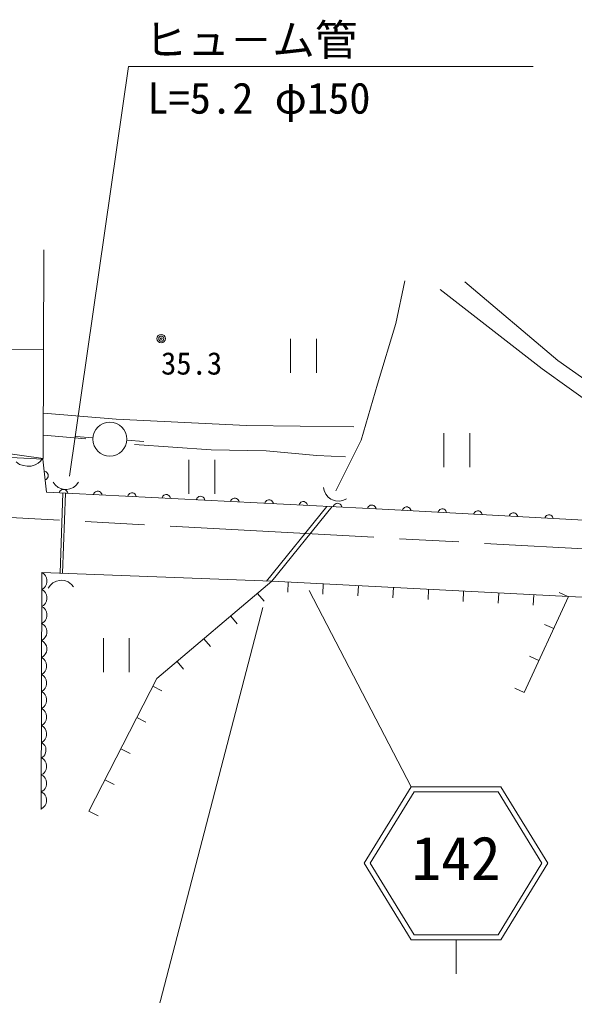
# Model space of a CAD drawing. Units: millimetres, scale not verified. Extents: x 40000 to 680000, y 20000 to 380000.
# Drawn here: x 315660 to 348273, y 260592 to 317964 of the extents above; entities that cross this region are included whole.
import ezdxf
from ezdxf.enums import TextEntityAlignment as Align

# ---------------------------------------------------------------- set-up
doc = ezdxf.new("R2010")
doc.units = ezdxf.units.MM
doc.header["$LTSCALE"] = 1000
doc.linetypes.add('CHAIN', pattern=[18.5, 12, -1.5, 3.5, -1.5])
for name, color, linetype, lineweight in [('M-BGD', 7, 'Continuous', 13), ('M-BMK', 2, 'CHAIN', 13), ('M-STR-HTXT', 7, 'Continuous', 13), ('M-STR-STRC', 7, 'Continuous', 13)]:
    doc.layers.add(name, color=color, linetype=linetype, lineweight=lineweight)
doc.styles.add('ＭＳ ゴシック', font='')
doc.styles.get('ＭＳ ゴシック').set_extended_font_data('MS Gothic')

msp = doc.modelspace()

# ---------------------------------------------------------------- linework, layer by layer
at = {"layer": 'M-BGD'}
for p, q in [((317088, 304415), (317057, 292151)), ((337769, 300097), (338302, 302603)), ((341832, 302545), (347297, 297921)), ((340387, 302099), (346377, 297422)), ((336702, 296523), (337769, 300097)), ((331586, 299189), (331586, 297189)), ((333106, 297189), (333106, 299189)), ((300146, 298716), (317073, 298568)), ((347297, 297921), (352105, 294505)), ((346377, 297422), (353734, 292167)), ((335742, 293243), (336702, 296523)), ((317064, 294816), (321346, 294470)), ((321346, 294470), (328997, 294097)), ((305333, 293794), (317057, 292151)), ((317057, 292151), (305333, 293794)), ((328997, 294097), (335297, 294010)), ((317060, 293521), (319563, 293320)), ((319970, 293376), (318974, 293455)), ((321965, 293228), (322962, 293160)), ((334248, 290256), (335742, 293243)), ((340594, 293645), (340594, 291645)), ((342114, 291645), (342114, 293645)), ((317033, 292127), (306082, 292682)), ((322410, 292975), (326926, 292658)), ((326926, 292658), (330148, 292601)), ((330148, 292601), (333139, 292342)), ((316878, 291984), (317017, 292156)), ((317057, 292151), (317033, 292127)), ((317033, 292127), (317236, 290184)), ((325609, 292086), (325609, 290086)), ((327129, 290086), (327129, 292086)), ((333139, 292342), (334808, 292256)), ((315454, 291953), (315664, 291809)), ((315664, 291809), (315885, 291740)), ((315885, 291740), (316110, 291708)), ((316110, 291708), (316342, 291714)), ((316342, 291714), (316583, 291795)), ((316583, 291795), (316749, 291887)), ((316749, 291887), (316878, 291984)), ((317170, 291390), (317108, 291404)), ((317161, 290907), (317218, 290933)), ((317223, 291366), (317170, 291390)), ((317218, 290933), (317265, 290968)), ((317278, 291321), (317223, 291366)), ((317265, 290968), (317309, 291023)), ((317313, 291275), (317278, 291321)), ((317309, 291023), (317334, 291076)), ((317339, 291217), (317313, 291275)), ((317334, 291076), (317348, 291137)), ((317348, 291137), (317339, 291217)), ((317750, 290612), (317630, 290762)), ((317930, 290462), (317750, 290612)), ((318140, 290372), (317930, 290462)), ((318153, 290328), (318101, 290300)), ((318320, 290342), (318140, 290372)), ((318214, 290345), (318153, 290328)), ((318294, 290341), (318214, 290345)), ((318353, 290318), (318294, 290341)), ((318440, 290342), (318320, 290342)), ((318401, 290285), (318353, 290318)), ((318620, 290372), (318440, 290342)), ((318830, 290462), (318620, 290372)), ((318980, 290582), (318830, 290462)), ((319130, 290762), (318980, 290582)), ((333565, 290270), (333524, 290458)), ((317236, 290184), (337370, 289161)), ((318016, 290205), (317993, 290146)), ((318049, 290253), (318016, 290205)), ((318203, 290132), (318043, 285417)), ((318101, 290300), (318049, 290253)), ((318352, 290127), (318193, 285412)), ((318448, 290233), (318401, 290285)), ((318476, 290181), (318448, 290233)), ((318493, 290120), (318476, 290181)), ((320030, 290102), (320007, 290043)), ((320062, 290151), (320030, 290102)), ((320115, 290198), (320062, 290151)), ((320166, 290225), (320115, 290198)), ((320227, 290242), (320166, 290225)), ((320307, 290238), (320227, 290242)), ((320366, 290215), (320307, 290238)), ((320414, 290183), (320366, 290215)), ((320462, 290130), (320414, 290183)), ((320489, 290079), (320462, 290130)), ((320506, 290018), (320489, 290079)), ((322043, 290000), (322020, 289941)), ((322076, 290048), (322043, 290000)), ((322128, 290096), (322076, 290048)), ((322180, 290123), (322128, 290096)), ((322241, 290140), (322180, 290123)), ((322320, 290136), (322241, 290140)), ((322379, 290113), (322320, 290136)), ((322428, 290080), (322379, 290113)), ((322475, 290028), (322428, 290080)), ((322503, 289977), (322475, 290028)), ((322520, 289916), (322503, 289977)), ((324057, 289897), (324034, 289839)), ((324089, 289946), (324057, 289897)), ((324142, 289993), (324089, 289946)), ((324193, 290021), (324142, 289993)), ((324254, 290038), (324193, 290021)), ((324334, 290034), (324254, 290038)), ((324393, 290011), (324334, 290034)), ((324441, 289978), (324393, 290011)), ((324489, 289926), (324441, 289978)), ((324516, 289874), (324489, 289926)), ((324533, 289813), (324516, 289874)), ((326070, 289795), (326047, 289736)), ((326103, 289844), (326070, 289795)), ((326155, 289891), (326103, 289844)), ((326206, 289918), (326155, 289891)), ((326267, 289935), (326206, 289918)), ((326347, 289931), (326267, 289935)), ((326406, 289908), (326347, 289931)), ((326455, 289876), (326406, 289908)), ((326502, 289823), (326455, 289876)), ((326529, 289772), (326502, 289823)), ((326546, 289711), (326529, 289772)), ((328116, 289741), (328083, 289693)), ((328168, 289789), (328116, 289741)), ((328220, 289816), (328168, 289789)), ((328281, 289833), (328220, 289816)), ((328361, 289829), (328281, 289833)), ((328420, 289806), (328361, 289829)), ((328468, 289773), (328420, 289806)), ((328515, 289721), (328468, 289773)), ((330294, 289731), (330233, 289714)), ((330374, 289726), (330294, 289731)), ((333658, 290055), (333565, 290270)), ((333806, 289881), (333658, 290055)), ((333954, 289773), (333806, 289881)), ((334061, 289720), (333954, 289773)), ((334866, 289787), (334651, 289693)), ((328083, 289693), (328060, 289634)), ((328543, 289669), (328515, 289721)), ((328560, 289608), (328543, 289669)), ((330097, 289590), (330074, 289531)), ((330129, 289639), (330097, 289590)), ((330182, 289686), (330129, 289639)), ((333727, 289346), (330172, 284952)), ((330233, 289714), (330182, 289686)), ((330433, 289703), (330374, 289726)), ((330481, 289671), (330433, 289703)), ((330529, 289618), (330481, 289671)), ((334035, 289330), (330484, 284940)), ((330556, 289567), (330529, 289618)), ((330573, 289506), (330556, 289567)), ((332110, 289488), (332087, 289429)), ((332143, 289536), (332110, 289488)), ((332195, 289584), (332143, 289536)), ((332247, 289611), (332195, 289584)), ((332308, 289628), (332247, 289611)), ((332388, 289624), (332308, 289628)), ((332446, 289601), (332388, 289624)), ((332495, 289569), (332446, 289601)), ((332542, 289516), (332495, 289569)), ((332570, 289465), (332542, 289516)), ((332587, 289404), (332570, 289465)), ((334235, 289666), (334061, 289720)), ((334124, 289386), (334101, 289327)), ((334156, 289434), (334124, 289386)), ((334209, 289481), (334156, 289434)), ((334260, 289509), (334209, 289481)), ((334463, 289653), (334235, 289666)), ((334321, 289526), (334260, 289509)), ((334401, 289522), (334321, 289526)), ((334460, 289499), (334401, 289522)), ((334508, 289466), (334460, 289499)), ((334651, 289693), (334463, 289653)), ((334556, 289414), (334508, 289466)), ((334583, 289362), (334556, 289414)), ((334600, 289301), (334583, 289362)), ((336137, 289283), (336114, 289224)), ((336170, 289332), (336137, 289283)), ((336222, 289379), (336170, 289332)), ((336274, 289407), (336222, 289379)), ((336334, 289423), (336274, 289407)), ((336414, 289419), (336334, 289423)), ((336473, 289396), (336414, 289419)), ((336522, 289364), (336473, 289396)), ((336569, 289311), (336522, 289364)), ((336596, 289260), (336569, 289311)), ((336613, 289199), (336596, 289260)), ((337370, 289161), (352002, 288350)), ((338189, 289175), (338166, 289116)), ((338222, 289224), (338189, 289175)), ((338275, 289271), (338222, 289224)), ((338326, 289298), (338275, 289271)), ((338387, 289315), (338326, 289298)), ((338467, 289310), (338387, 289315)), ((338526, 289287), (338467, 289310)), ((338574, 289254), (338526, 289287)), ((338621, 289201), (338574, 289254)), ((338648, 289150), (338621, 289201)), ((340365, 289155), (340312, 289108)), ((340416, 289182), (340365, 289155)), ((340477, 289199), (340416, 289182)), ((340557, 289194), (340477, 289199)), ((340616, 289171), (340557, 289194)), ((340664, 289138), (340616, 289171)), ((338665, 289089), (338648, 289150)), ((340279, 289059), (340256, 289001)), ((340312, 289108), (340279, 289059)), ((340712, 289086), (340664, 289138)), ((340739, 289034), (340712, 289086)), ((340755, 288973), (340739, 289034)), ((342370, 288944), (342346, 288885)), ((342402, 288992), (342370, 288944)), ((342455, 289039), (342402, 288992)), ((342507, 289066), (342455, 289039)), ((342568, 289083), (342507, 289066)), ((342647, 289079), (342568, 289083)), ((342706, 289055), (342647, 289079)), ((342755, 289023), (342706, 289055)), ((342802, 288970), (342755, 289023)), ((342829, 288918), (342802, 288970)), ((342846, 288857), (342829, 288918)), ((344460, 288828), (344437, 288769)), ((344493, 288876), (344460, 288828)), ((344545, 288923), (344493, 288876)), ((344597, 288951), (344545, 288923)), ((344658, 288967), (344597, 288951)), ((344738, 288963), (344658, 288967)), ((344796, 288939), (344738, 288963)), ((344845, 288907), (344796, 288939)), ((344892, 288854), (344845, 288907)), ((344919, 288803), (344892, 288854)), ((344936, 288742), (344919, 288803)), ((346550, 288712), (346527, 288653)), ((346583, 288760), (346550, 288712)), ((346635, 288808), (346583, 288760)), ((346687, 288835), (346635, 288808)), ((346748, 288851), (346687, 288835)), ((346828, 288847), (346748, 288851)), ((346887, 288824), (346828, 288847)), ((346935, 288791), (346887, 288824)), ((346982, 288738), (346935, 288791)), ((347009, 288687), (346982, 288738)), ((347026, 288626), (347009, 288687)), ((316964, 285459), (316936, 271529)), ((317064, 285399), (316964, 285459)), ((316964, 285459), (330484, 284940)), ((317123, 285339), (317064, 285399)), ((317183, 285259), (317123, 285339)), ((317243, 285138), (317183, 285259)), ((317263, 285018), (317243, 285138)), ((317062, 284519), (317122, 284579)), ((317122, 284579), (317182, 284659)), ((317182, 284659), (317242, 284778)), ((317242, 284778), (317263, 284898)), ((317263, 284898), (317263, 285018)), ((317338, 284533), (317478, 284721)), ((317478, 284721), (317621, 284849)), ((317621, 284849), (317826, 284951)), ((317826, 284951), (318004, 284991)), ((318004, 284991), (318123, 284998)), ((318123, 284998), (318305, 284978)), ((318305, 284978), (318519, 284899)), ((318519, 284899), (318707, 284760)), ((318707, 284760), (318836, 284617)), ((330484, 284940), (323729, 279232)), ((347929, 284039), (330484, 284940)), ((331449, 284890), (331418, 284291)), ((333511, 284784), (333480, 284185)), ((335573, 284677), (335542, 284078)), ((337634, 284571), (337603, 283972)), ((316962, 284459), (317062, 284519)), ((317062, 284399), (316962, 284459)), ((317122, 284339), (317062, 284399)), ((317181, 284259), (317122, 284339)), ((317241, 284139), (317181, 284259)), ((317261, 284019), (317241, 284139)), ((317261, 283899), (317261, 284019)), ((329645, 284231), (330032, 283773)), ((339696, 284464), (339665, 283865)), ((341758, 284358), (341727, 283759)), ((343820, 284251), (343789, 283652)), ((345307, 278412), (347929, 284039)), ((345881, 284145), (345850, 283546)), ((347923, 284026), (347379, 284280)), ((347929, 284039), (352452, 283848)), ((316960, 283459), (317060, 283519)), ((317060, 283399), (316960, 283459)), ((317060, 283519), (317120, 283579)), ((317120, 283579), (317180, 283659)), ((317180, 283659), (317240, 283779)), ((317240, 283779), (317261, 283899)), ((317120, 283339), (317060, 283399)), ((317179, 283259), (317120, 283339)), ((317239, 283139), (317179, 283259)), ((317238, 282779), (317259, 282899)), ((317259, 283019), (317239, 283139)), ((317259, 282899), (317259, 283019)), ((328068, 282899), (328456, 282440)), ((316958, 282459), (317058, 282519)), ((317058, 282399), (316958, 282459)), ((317058, 282519), (317118, 282579)), ((317118, 282339), (317058, 282399)), ((317118, 282579), (317178, 282659)), ((317177, 282259), (317118, 282339)), ((317178, 282659), (317238, 282779)), ((347051, 282155), (346507, 282408)), ((317176, 281659), (317237, 281779)), ((317237, 282139), (317177, 282259)), ((317257, 282019), (317237, 282139)), ((317237, 281779), (317257, 281899)), ((317257, 281899), (317257, 282019)), ((316956, 281459), (317056, 281519)), ((317056, 281399), (316956, 281459)), ((317056, 281519), (317116, 281579)), ((317116, 281339), (317056, 281399)), ((317116, 281579), (317176, 281659)), ((317175, 281259), (317116, 281339)), ((317235, 281139), (317175, 281259)), ((317255, 281019), (317235, 281139)), ((320586, 281605), (320586, 279606)), ((322105, 279606), (322105, 281605)), ((326492, 281566), (326879, 281108)), ((317054, 280519), (317114, 280579)), ((317114, 280579), (317174, 280659)), ((317174, 280659), (317235, 280779)), ((317235, 280779), (317255, 280899)), ((317255, 280899), (317255, 281019)), ((316954, 280459), (317054, 280519)), ((317054, 280399), (316954, 280459)), ((317114, 280339), (317054, 280399)), ((317174, 280259), (317114, 280339)), ((317233, 280139), (317174, 280259)), ((317253, 280019), (317233, 280139)), ((317253, 279899), (317253, 280019)), ((324915, 280233), (325302, 279775)), ((346179, 280284), (345635, 280537)), ((316952, 279460), (317052, 279519)), ((317052, 279399), (316952, 279460)), ((317052, 279519), (317112, 279579)), ((317112, 279579), (317172, 279659)), ((317172, 279659), (317233, 279779)), ((317233, 279779), (317253, 279899)), ((317112, 279339), (317052, 279399)), ((317172, 279259), (317112, 279339)), ((317231, 279139), (317172, 279259)), ((317251, 279019), (317231, 279139)), ((317231, 278779), (317251, 278899)), ((317251, 278899), (317251, 279019)), ((323729, 279232), (319742, 271420)), ((316950, 278460), (317050, 278519)), ((317050, 278399), (316950, 278460)), ((317050, 278519), (317110, 278579)), ((317110, 278339), (317050, 278399)), ((317110, 278579), (317170, 278659)), ((317170, 278259), (317110, 278339)), ((317170, 278659), (317231, 278779)), ((317229, 278139), (317170, 278259)), ((323496, 278775), (324031, 278502)), ((345307, 278412), (344763, 278666)), ((317168, 277659), (317229, 277779)), ((317249, 278019), (317229, 278139)), ((317229, 277779), (317249, 277899)), ((317249, 277899), (317249, 278019)), ((316948, 277460), (317048, 277520)), ((317048, 277400), (316948, 277460)), ((317048, 277520), (317108, 277579)), ((317108, 277339), (317048, 277400)), ((317108, 277579), (317168, 277659)), ((317168, 277259), (317108, 277339)), ((317227, 277139), (317168, 277259)), ((317247, 277019), (317227, 277139)), ((317046, 276520), (317106, 276579)), ((317106, 276579), (317167, 276659)), ((317167, 276659), (317227, 276779)), ((317227, 276779), (317247, 276899)), ((317247, 276899), (317247, 277019)), ((322558, 276936), (323092, 276663)), ((316946, 276460), (317046, 276520)), ((317046, 276400), (316946, 276460)), ((317106, 276339), (317046, 276400)), ((317166, 276259), (317106, 276339)), ((317225, 276139), (317166, 276259)), ((317245, 276019), (317225, 276139)), ((317245, 275899), (317245, 276019)), ((316944, 275460), (317044, 275520)), ((317034, 275406), (316944, 275460)), ((317088, 275352), (317034, 275406)), ((317044, 275520), (317104, 275580)), ((317104, 275580), (317165, 275659)), ((317165, 275659), (317225, 275779)), ((317225, 275779), (317245, 275899)), ((317142, 275280), (317088, 275352)), ((317141, 274740), (317195, 274847)), ((317196, 275171), (317142, 275280)), ((317195, 274847), (317213, 274955)), ((317213, 275063), (317196, 275171)), ((317213, 274955), (317213, 275063)), ((321619, 275097), (322153, 274825)), ((316942, 274560), (317033, 274614)), ((317042, 274500), (316942, 274560)), ((317033, 274614), (317087, 274668)), ((317102, 274440), (317042, 274500)), ((317087, 274668), (317141, 274740)), ((317162, 274360), (317102, 274440)), ((317222, 274239), (317162, 274360)), ((317242, 274119), (317222, 274239)), ((317041, 273620), (317101, 273680)), ((317101, 273680), (317161, 273760)), ((317161, 273760), (317221, 273879)), ((317221, 273879), (317241, 273999)), ((317241, 273999), (317242, 274119)), ((316940, 273560), (317041, 273620)), ((317040, 273500), (316940, 273560)), ((317100, 273440), (317040, 273500)), ((317160, 273360), (317100, 273440)), ((317220, 273240), (317160, 273360)), ((317240, 273120), (317220, 273240)), ((317239, 273000), (317240, 273120)), ((320680, 273259), (321215, 272986)), ((316939, 272560), (317039, 272620)), ((317038, 272500), (316939, 272560)), ((317039, 272620), (317099, 272680)), ((317099, 272680), (317159, 272760)), ((317159, 272760), (317219, 272880)), ((317219, 272880), (317239, 273000)), ((317098, 272440), (317038, 272500)), ((317158, 272360), (317098, 272440)), ((317218, 272240), (317158, 272360)), ((317217, 271880), (317237, 272000)), ((317238, 272120), (317218, 272240)), ((317237, 272000), (317238, 272120)), ((316937, 271560), (317037, 271620)), ((317037, 271620), (317097, 271680)), ((317097, 271680), (317157, 271760)), ((317157, 271760), (317217, 271880)), ((319742, 271420), (320276, 271147))]:
    msp.add_line(p, q, dxfattribs=at)
for centre, major_axis in [((323987, 299203), (250, 0)), ((323987, 299203), (150, 0)), ((323987, 299203), (50, 0)), ((320967, 293296), (1000, 0))]:
    msp.add_ellipse(centre, major_axis=major_axis, ratio=1, dxfattribs=at)
at = {"layer": 'M-BMK'}
msp.add_line((306031, 289189), (364896, 285972), dxfattribs=at)
at = {"layer": 'M-STR-HTXT'}
for p, q in [((318588, 291120), (322070, 315193)), ((322070, 315193), (345839, 315193)), ((329962, 283404), (323237, 257594))]:
    msp.add_line(p, q, dxfattribs=at)
at = {"layer": 'M-STR-STRC'}
for p, q in [((332681, 284403), (338679, 272862)), ((338679, 272862), (335916, 268362)), ((338847, 272562), (336268, 268362)), ((338679, 272862), (343951, 272862)), ((338847, 272562), (343783, 272562)), ((346363, 268362), (343783, 272562)), ((346715, 268362), (343951, 272862)), ((335916, 268362), (338679, 263863)), ((336268, 268362), (338847, 264162)), ((343783, 264163), (346363, 268362)), ((343951, 263863), (346715, 268362)), ((338847, 264162), (343783, 264163)), ((338679, 263863), (343951, 263863)), ((341315, 263863), (341315, 261863))]:
    msp.add_line(p, q, dxfattribs=at)

# ---------------------------------------------------------------- texts
at = {"layer": 'M-BGD', "style": 'ＭＳ ゴシック'}
msp.add_text('35.3', height=1320, dxfattribs=at).set_placement((323976, 296694), align=Align.BOTTOM_LEFT)
at = {"layer": 'M-STR-HTXT', "style": 'ＭＳ ゴシック'}
for s, p in [('ヒュ－ム管', (323013, 315301)), ('L=5.2 φ150', (323169, 311879))]:
    msp.add_text(s, height=1833, dxfattribs=at).set_placement(p, align=Align.BOTTOM_LEFT)
at = {"layer": 'M-STR-STRC', "style": 'ＭＳ ゴシック'}
msp.add_text('142', height=2566, dxfattribs=at).set_placement((338691, 266612), align=Align.BOTTOM_LEFT)

doc.saveas('drawing.dxf')
